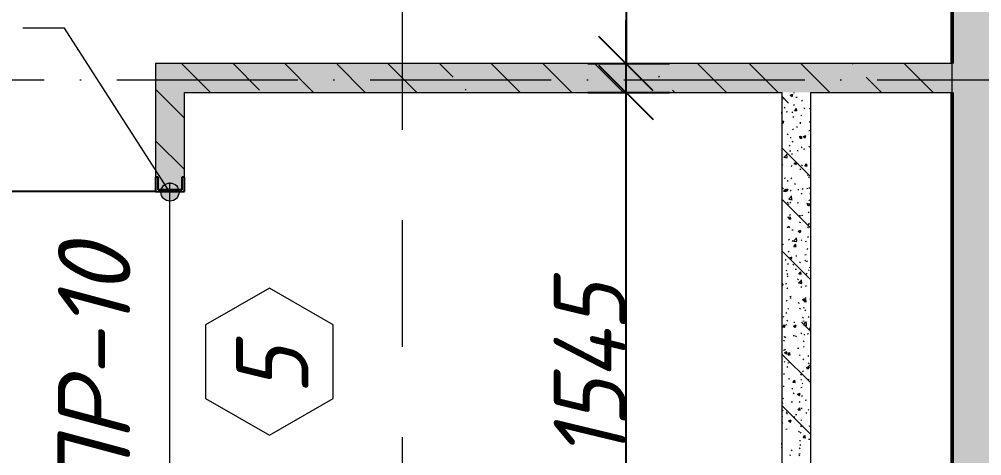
# Model space of a CAD drawing. Header units: millimetres. Extents: x -6064 to 178764, y -5836 to 29924.
# Drawn here: x 86584 to 89242, y 20231 to 21438 of the extents above; entities that cross this region are included whole.
import ezdxf

# ---------------------------------------------------------------- set-up
doc = ezdxf.new("R2010")
doc.units = ezdxf.units.MM
doc.linetypes.add('01 Штриховая _4 мм_', pattern=[600, 350, -250])
doc.linetypes.add('50_200_ШТРИХ_1Т_ш5_п1_п1_', pattern=[700, 500, -100, 0, -100])
doc.layers.add('A-ANNO-DIMS', color=7, linetype='Continuous')
for name, color, linetype, lineweight in [('A-DOOR-IDEN', 7, 'Continuous', 9), ('A-GENM-1', 7, 'Continuous', 25), ('A-GENM-IDEN', 7, 'Continuous', 9), ('A-WALL-3', 7, 'Continuous', 50), ('A-WALL-PATT-1', 7, 'Continuous', 5), ('G-ANNO-SYMB-1', 7, '01 Штриховая _4 мм_', 9), ('Оси-1', 7, '50_200_ШТРИХ_1Т_ш5_п1_п1_', 9)]:
    doc.layers.add(name, color=color, linetype=linetype, lineweight=lineweight)
for name, color, linetype, lineweight, true_color in [('A-WALL-5', 7, 'Continuous', 13, 0x0070df), ('A-WALL-FNSH-4', 7, 'Continuous', 13, 0x0070df), ('A-WALL-PATT-4', 7, 'Continuous', 5, 0x0070df)]:
    doc.layers.add(name, color=color, linetype=linetype, lineweight=lineweight, true_color=true_color)
doc.styles.add('ISOCPEUR_I_2', font='isocpeui.ttf', dxfattribs={"width": 0.9, "height": 200})
doc.styles.add('ISOCPEUR_I_4', font='isocpeui.ttf', dxfattribs={"height": 200})
doc.dimstyles.new('ISO-2_0_0_9К_СРЕДНИЙ', dxfattribs={"dimscale": 304.8, "dimtxt": 199.196235, "dimasz": 0.492126, "dimexe": 0.393701, "dimexo": 0, "dimgap": 0, "dimtad": 1, "dimdec": 0, "dimzin": 0, "dimdsep": 46, "dimtxsty": 'ISOCPEUR_I_2', "dimblk1": 'OBLIQUE', "dimblk2": 'OBLIQUE', "dimsah": 1, "dimcen": 0.09, "dimdle": 0.393701, "dimazin": 0, "dimtfac": 1, "dimtdec": 4, "dimtix": 1, "dimtmove": 1, "dimatfit": 3, "dimfxl": 1, "dimtvp": 1, "dimtolj": 1, "dimtzin": 0, "dimarcsym": 2})
doc.dimstyles.new('ISO-2_0_0_9К_СРЕДНИЙ_2', dxfattribs={"dimscale": 304.8, "dimtxt": 199.196235, "dimasz": 0.492126, "dimexe": 0.393701, "dimexo": 0, "dimgap": 0, "dimtad": 1, "dimdec": 0, "dimzin": 0, "dimdsep": 46, "dimtxsty": 'ISOCPEUR_I_2', "dimblk1": 'OBLIQUE', "dimblk2": 'OBLIQUE', "dimsah": 1, "dimcen": 0.09, "dimdle": 0.393701, "dimazin": 0, "dimtfac": 1, "dimtdec": 4, "dimtix": 1, "dimtmove": 0, "dimatfit": 3, "dimfxl": 1, "dimtvp": 1, "dimtolj": 1, "dimtzin": 0, "dimarcsym": 2})
pattern_1 = [(50, (0, 0), (72.873764, -6.37607), [7.62, -83.82]), (355, (0, 0), (-14.09699, 76.422444), [6.096, -67.056]), (100.451, (6.07, -0.53), (58.776964, 70.04687), [6.476, -71.236]), (46.184, (0, 20.32), (108.43142, -16.81745), [11.43, -125.73]), (96.636, (9.04, 18.92), (94.961, 98.97089), [9.714, -106.854]), (351.184, (0, 20.32), (94.96227, 98.97018), [9.144, -100.584]), (21, (10.16, 15.24), (60.64565, -40.906537), [7.62, -83.82]), (326, (10.16, 15.24), (24.72083, 73.67493), [6.096, -67.056]), (71.451, (15.214, 11.83), (85.36689, 32.768737), [6.476, -71.236]), (37.5, (0, 0), (1.235525, 33.8224325), [3.353, -62.89, 3.353, -64.719, -67.31]), (37.5, (0, 0), (1.235525, 33.8224325), [-134.315, 3.353, -63.957]), (7.5, (0, 0), (26.728146, 40.07255), [3.353, -35.458, 3.353, -61.366, -25.654]), (7.5, (0, 0), (26.728146, 40.07255), [-103.53, 3.353, -22.301]), (327.5, (-22.657, 0), (54.2363175, -2.292117), [3.353, -22.047, 3.353, -75.895, -105.156]), (327.5, (-22.657, 0), (54.2363175, -2.292117), [-104.648, 3.353, -101.803]), (317.5, (-32.817, 0), (59.25158, 10.17014), [3.353, -29.667, 3.353, -49.276, -74.676]), (317.5, (-32.817, 0), (59.25158, 10.17014), [-85.649, 3.353, -71.323])]
pattern_2 = [(135, (0, 0), (-142.5612, -142.5612), []), (135, (142.56, 0), (-142.5612, -142.5612), [252.016, -50.403, 3.353, -47.05])]

# ---------------------------------------------------------------- blocks, each defined once
blk = doc.blocks.new('Фахверк_СКБ_Швеллер - Ф-23_80х3980 h-28566960-АР1_1_Кладочный план 2 этажа')
at = {"layer": 'A-GENM-1'}
for p, q in [((165, 40), (125, 40)), ((125, 40), (125, -40)), ((129.5, 32.6), (165, 32.6)), ((129.5, -32.6), (129.5, 32.6)), ((165, 32.6), (165, 40)), ((125, -40), (165, -40)), ((165, -32.6), (129.5, -32.6)), ((165, -40), (165, -32.6))]:
    blk.add_line(p, q, dxfattribs=at)
blk = doc.blocks.new('_Oblique')
at = {"color": 0, "linetype": 'ByBlock', "lineweight": -2}
blk.add_line((-0.5, -0.5), (0.5, 0.5), dxfattribs=at)
blk = doc.blocks.new('DIMBLOCK367-АР1_1_Кладочный план 2 этажа')
at = {"layer": 'A-ANNO-DIMS', "color": 0, "lineweight": -2, "transparency": 16777216}
for p, q in [((85867.2, 19890.8), (85867.2, 21080.8)), ((86960, 20960.8), (85747.2, 20960.8)), ((86959.1, 20010.8), (85747.2, 20010.8))]:
    blk.add_line(p, q, dxfattribs=at)
at = {"layer": 'Defpoints', "color": 0, "transparency": 16777216}
for p in [(85867.2, 20960.8), (86960, 20960.8), (86959.1, 20010.8)]:
    blk.add_point(p, dxfattribs=at)
at = {"layer": 'A-ANNO-DIMS', "color": 0, "lineweight": -2, "transparency": 16777216, "xscale": 150, "yscale": 150, "zscale": 150}
for p, rotation in [((85867.2, 20960.8), 90), ((85867.2, 20010.8), 270)]:
    blk.add_blockref('_Oblique', p, dxfattribs=dict(at, rotation=rotation))
at = {"layer": 'A-ANNO-DIMS', "color": 0, "transparency": 16777216, "insert": (85767.2, 20485.8), "char_height": 200, "width": 455.087, "attachment_point": 5, "rotation": 90, "style": 'ISOCPEUR_I_2'}
blk.add_mtext('\\A1;950', dxfattribs=at)
blk = doc.blocks.new('DIMBLOCK372-АР1_1_Кладочный план 2 этажа')
at = {"layer": 'A-ANNO-DIMS', "color": 0, "lineweight": -2, "transparency": 16777216}
for p, q in [((88259.9, 19570), (88259.9, 21355)), ((88153.9, 21235), (88379.9, 21235)), ((88153.9, 19690), (88379.9, 19690))]:
    blk.add_line(p, q, dxfattribs=at)
at = {"layer": 'Defpoints', "color": 0, "transparency": 16777216}
for p in [(88153.9, 21235), (88259.9, 21235), (88153.9, 19690)]:
    blk.add_point(p, dxfattribs=at)
at = {"layer": 'A-ANNO-DIMS', "color": 0, "lineweight": -2, "transparency": 16777216, "xscale": 150, "yscale": 150, "zscale": 150}
for p, rotation in [((88259.9, 21235), 90), ((88259.9, 19690), 270)]:
    blk.add_blockref('_Oblique', p, dxfattribs=dict(at, rotation=rotation))
at = {"layer": 'A-ANNO-DIMS', "color": 0, "transparency": 16777216, "insert": (88159.9, 20462.5), "char_height": 200, "width": 579.201, "attachment_point": 5, "rotation": 90, "style": 'ISOCPEUR_I_2'}
blk.add_mtext('\\A1;1545', dxfattribs=at)
blk = doc.blocks.new('DIMBLOCK373-АР1_1_Кладочный план 2 этажа')
at = {"layer": 'A-ANNO-DIMS', "color": 0, "lineweight": -2, "transparency": 16777216}
for p, q in [((88109.9, 21553.5), (88259.9, 21553.5)), ((88259.9, 21553.5), (88259.9, 21315)), ((88259.9, 21115), (88259.9, 21435)), ((88153.9, 21315), (88379.9, 21315)), ((88153.9, 21235), (88379.9, 21235))]:
    blk.add_line(p, q, dxfattribs=at)
at = {"layer": 'Defpoints', "color": 0, "transparency": 16777216}
for p in [(88153.9, 21315), (88259.9, 21315), (88153.9, 21235)]:
    blk.add_point(p, dxfattribs=at)
at = {"layer": 'A-ANNO-DIMS', "color": 0, "lineweight": -2, "transparency": 16777216, "xscale": 150, "yscale": 150, "zscale": 150}
for p, rotation in [((88259.9, 21315), 90), ((88259.9, 21235), 270)]:
    blk.add_blockref('_Oblique', p, dxfattribs=dict(at, rotation=rotation))
at = {"layer": 'A-ANNO-DIMS', "color": 0, "transparency": 16777216, "insert": (87854.7, 21535.1), "char_height": 200, "width": 303.391, "attachment_point": 1, "rotation": 90, "line_spacing_factor": 1.149209, "style": 'ISOCPEUR_I_2'}
blk.add_mtext('\\A1;80', dxfattribs=at)
blk = doc.blocks.new('AAR_СКБ_Марка_Двери_Перемычка и проем - Марка перемычки и проема-25306769-АР1_1_Кладочный план 2 этажа')
at = {"layer": 'A-DOOR-IDEN'}
for p, q in [((-5, 0), (5, 0)), ((-0.968, -0.984), (-1.986, -2.747)), ((1.067, -0.984), (-0.968, -0.984)), ((2.085, -2.747), (1.067, -0.984)), ((-1.986, -2.747), (-0.968, -4.509)), ((1.067, -4.509), (2.085, -2.747)), ((-0.968, -4.509), (1.067, -4.509))]:
    blk.add_line(p, q, dxfattribs=at)

msp = doc.modelspace()

# ---------------------------------------------------------------- hatches: boundary and pattern name
at = {"layer": 'A-GENM-IDEN'}
h = msp.add_hatch(color=256, dxfattribs=at)
edge = h.paths.add_edge_path(flags=0)
edge.add_arc((87000, 20959.7), 25, 0, 360)
at = {"layer": 'A-WALL-PATT-1'}
h = msp.add_hatch(dxfattribs=at)
h.set_pattern_fill('FP_7', color=256, style=0, pattern_type=2)
h.set_pattern_definition([(45, (0, 0), (-57.024626, 57.024626), []), (45, (57.025, 0), (-57.024626, 57.024626), [100.806, -20.161, 3.353, -16.808])])
h.paths.add_polyline_path([(89160, 17270), (89410, 17270), (89410, 27100), (89160, 27100), (89160, 19379.7)], flags=0)
at = {"layer": 'A-WALL-PATT-4'}
h = msp.add_hatch(dxfattribs=at)
h.set_pattern_fill('FP_25', color=256, style=0, pattern_type=2)
h.set_pattern_definition(pattern_1)
h.paths.add_polyline_path([(88770, 21235), (89160, 21235), (89160, 21315), (86960, 21315), (86960, 21235), (88690, 21235)], flags=0)
h = msp.add_hatch(dxfattribs=at)
h.set_pattern_fill('FP_26', color=256, style=0, pattern_type=2)
h.set_pattern_definition(pattern_2)
h.paths.add_polyline_path([(88770, 21235), (89160, 21235), (89160, 21315), (86960, 21315), (86960, 21235), (88690, 21235)], flags=0)
h = msp.add_hatch(dxfattribs=at)
h.set_pattern_fill('FP_25', color=256, style=0, pattern_type=2)
h.set_pattern_definition(pattern_1)
h.paths.add_polyline_path([(86960, 17270), (87040, 17270), (87040, 18440.4), (87032.6, 18440.4), (87032.6, 18475.9), (86967.4, 18475.9), (86967.4, 18440.4), (86960, 18440.4)], flags=0)
h.paths.add_polyline_path([(86967.4, 19430.4), (87032.6, 19430.4), (87032.6, 19465.9), (87040, 19465.9), (87040, 19970.8), (87032.6, 19970.8), (87032.6, 20006.3), (86967.4, 20006.3), (86967.4, 19970.8), (86960, 19970.8), (86960, 19465.9), (86967.4, 19465.9), (86967.4, 19447)], flags=0)
h.paths.add_polyline_path([(87040, 20960.8), (87039.9, 20961.3), (87032.6, 20960.8)], flags=0)
h.paths.add_polyline_path([(86967.4, 20965.8), (87032.6, 20965.8), (87032.6, 21001.3), (87040, 21001.3), (87040, 21235), (86960, 21235), (86960, 21001.3), (86967.4, 21001.3)], flags=0)
h = msp.add_hatch(dxfattribs=at)
h.set_pattern_fill('FP_26', color=256, style=0, pattern_type=2)
h.set_pattern_definition(pattern_2)
h.paths.add_polyline_path([(86960, 17270), (87040, 17270), (87040, 18440.4), (87032.6, 18440.4), (87032.6, 18475.9), (86967.4, 18475.9), (86967.4, 18440.4), (86960, 18440.4)], flags=0)
h.paths.add_polyline_path([(86967.4, 19430.4), (87032.6, 19430.4), (87032.6, 19465.9), (87040, 19465.9), (87040, 19970.8), (87032.6, 19970.8), (87032.6, 20006.3), (86967.4, 20006.3), (86967.4, 19970.8), (86960, 19970.8), (86960, 19465.9), (86967.4, 19465.9), (86967.4, 19447)], flags=0)
h.paths.add_polyline_path([(87040, 20960.8), (87039.9, 20961.3), (87032.6, 20960.8)], flags=0)
h.paths.add_polyline_path([(86967.4, 20965.8), (87032.6, 20965.8), (87032.6, 21001.3), (87040, 21001.3), (87040, 21235), (86960, 21235), (86960, 21001.3), (86967.4, 21001.3)], flags=0)

# ---------------------------------------------------------------- linework, layer by layer
at = {"color": 6, "lineweight": 60}
msp.add_circle((90529.4, 19519.4), 1369.4, dxfattribs=at)
at = {"layer": 'A-GENM-IDEN'}
for p, q in [((86709.1, 21413), (86593.9, 21413)), ((87000, 20959.7), (86709.1, 21413))]:
    msp.add_line(p, q, dxfattribs=at)
msp.add_circle((87000, 20959.7), 25, dxfattribs=at)
at = {"layer": 'A-WALL-3'}
for p, q in [((89160, 23430), (89160, 21315)), ((89160, 21235), (89160, 17270))]:
    msp.add_line(p, q, dxfattribs=at)
at = {"layer": 'A-WALL-5'}
msp.add_line((89160, 21235), (89160, 21315), dxfattribs=at)
at = {"layer": 'A-WALL-FNSH-4'}
for p, q in [((89160, 21315), (86960, 21315)), ((86960, 21315), (86960, 21001.3)), ((87040, 21235), (88690, 21235)), ((87040, 21001.3), (87040, 21235)), ((88690, 21235), (88690, 19690)), ((88770, 21235), (89160, 21235)), ((88770, 17270), (88770, 21235)), ((86960, 20960.8), (87040, 20960.8))]:
    msp.add_line(p, q, dxfattribs=at)
at = {"layer": 'A-WALL-FNSH-4', "linetype": 'Continuous'}
for p, q in [((88708.8, 21205.9), (88690, 21224.7)), ((88690.3, 21216.8), (88693.7, 21217.3)), ((88713.1, 21227.9), (88720.2, 21230.6)), ((88713.1, 21227.7), (88718.2, 21224.3)), ((88718.4, 21224.1), (88720.5, 21230.3)), ((88723.3, 21233.8), (88724.9, 21235)), ((88728.8, 21221.9), (88732.1, 21222.3)), ((88744, 21213.6), (88746.5, 21211.3)), ((88696.2, 21194.7), (88699, 21192.9)), ((88722, 21199.9), (88724.7, 21202)), ((88725.5, 21185), (88730.4, 21190.9)), ((88731.5, 21184.6), (88730.3, 21190.9)), ((88750.5, 21192.4), (88753.3, 21190.6)), ((88766.2, 21190.3), (88769.6, 21190.7)), ((88691.1, 21170.9), (88690, 21180.3)), ((88690, 21179.5), (88690.1, 21179.6)), ((88690, 21170.4), (88691.4, 21170.2)), ((88702.1, 21181.8), (88705.4, 21182.3)), ((88717.6, 21181.1), (88720.5, 21179.3)), ((88720.8, 21166.1), (88723.5, 21168.2)), ((88725.4, 21185.3), (88731.5, 21184.8)), ((88744.5, 21170.2), (88742.1, 21172.6)), ((88690, 21154.8), (88695.5, 21156.9)), ((88690, 21152.9), (88693.5, 21150.6)), ((88693.7, 21150.5), (88695.8, 21156.6)), ((88719.6, 21132.3), (88722.2, 21134.3)), ((88730.2, 21140.8), (88733.1, 21139)), ((88739.5, 21150.2), (88742.8, 21150.6)), ((88739.8, 21153), (88742.3, 21150.7)), ((88765, 21153.5), (88768.3, 21154)), ((88704.9, 21120.5), (88707.4, 21118.2)), ((88712.8, 21110.1), (88716.1, 21110.6)), ((88738.2, 21113.5), (88741.5, 21113.9)), ((88739.5, 21108.9), (88745.6, 21108.4)), ((88739.6, 21108.6), (88744.5, 21114.5)), ((88745.6, 21108.1), (88744.4, 21114.5)), ((88749, 21113.3), (88756.2, 21116)), ((88749.1, 21113.1), (88754.1, 21109.7)), ((88754.3, 21109.6), (88756.4, 21115.7)), ((88764.2, 21130.7), (88766.6, 21128.4)), ((88770, 21002.1), (88690, 21082.1)), ((88710.5, 21088.9), (88713.3, 21087.1)), ((88718.3, 21098.5), (88721, 21100.5)), ((88743.7, 21084.9), (88746.2, 21082.7)), ((88764.7, 21086.6), (88767.5, 21084.8)), ((88695.7, 21055.6), (88703.6, 21063.8)), ((88695.9, 21055.8), (88704.9, 21054.4)), ((88704.6, 21055.1), (88703.4, 21064.8)), ((88711.5, 21073.4), (88714.8, 21073.8)), ((88717.1, 21064.6), (88719.7, 21066.7)), ((88731.9, 21075.2), (88734.7, 21073.4)), ((88750, 21078.5), (88753.3, 21078.9)), ((88769.2, 21071.8), (88770, 21072.4)), ((88690.2, 21037.2), (88693.1, 21035.4)), ((88715.8, 21030.8), (88718.5, 21032.9)), ((88723.2, 21038.4), (88726.6, 21038.8)), ((88724.3, 21039.6), (88731.4, 21042.3)), ((88724.3, 21039.4), (88729.4, 21036)), ((88729.6, 21035.9), (88731.7, 21042)), ((88744.5, 21034.9), (88747.3, 21033.1)), ((88753.6, 21032.5), (88759.7, 21032)), ((88753.7, 21032.2), (88758.5, 21038)), ((88759.7, 21031.7), (88758.5, 21038.1)), ((88768, 21038), (88770, 21039.5)), ((88739.5, 21024.3), (88742, 21022)), ((88760.7, 21006.8), (88764, 21007.2)), ((88763.9, 21002), (88766.3, 20999.7)), ((88766.8, 21004.2), (88769.4, 21006.2)), ((88696.5, 20998.3), (88699.8, 20998.8)), ((88704.6, 20991.8), (88707.1, 20989.6)), ((88714.6, 20997), (88717.3, 20999)), ((88724.7, 20983), (88727.5, 20981.2)), ((88691.9, 20971.7), (88694.7, 20969.9)), ((88694.8, 20962.5), (88700.9, 20961.9)), ((88694.9, 20962.1), (88699.8, 20968)), ((88699.6, 20965.9), (88706.7, 20968.7)), ((88699.6, 20965.8), (88704.7, 20962.3)), ((88700.9, 20961.7), (88699.7, 20968)), ((88704.9, 20962.2), (88707, 20968.3)), ((88709.1, 20939.8), (88717, 20948)), ((88713.4, 20963.2), (88716, 20965.2)), ((88718, 20939.3), (88716.9, 20949)), ((88734, 20966.7), (88737.3, 20967.1)), ((88743.4, 20956.3), (88745.9, 20954)), ((88746.1, 20969.4), (88748.9, 20967.6)), ((88759.4, 20970), (88762.7, 20970.5)), ((88765.5, 20970.3), (88768.2, 20972.4)), ((88767.7, 20955.8), (88770, 20958.5)), ((88767.7, 20956.1), (88770, 20955.9)), ((88770, 20859.6), (88690, 20939.6)), ((88704.5, 20931.4), (88707.3, 20929.6)), ((88707.2, 20926.6), (88710.6, 20927.1)), ((88709.3, 20940), (88718.4, 20938.6)), ((88712.1, 20929.4), (88714.8, 20931.4)), ((88732.7, 20930), (88736, 20930.4)), ((88758.7, 20929.1), (88761.5, 20927.3)), ((88760.3, 20925), (88767.4, 20927.8)), ((88760.3, 20924.8), (88765.3, 20921.4)), ((88764.3, 20936.5), (88767, 20938.6)), ((88765.5, 20921.3), (88767.6, 20927.4)), ((88710.9, 20895.5), (88713.6, 20897.6)), ((88739.2, 20895.7), (88741.7, 20893.4)), ((88744.4, 20895), (88747.7, 20895.4)), ((88763.1, 20902.7), (88765.7, 20904.7)), ((88705.9, 20889.9), (88709.3, 20890.3)), ((88708.9, 20886), (88715, 20885.5)), ((88709, 20885.7), (88713.9, 20891.6)), ((88715, 20885.2), (88713.8, 20891.6)), ((88738.9, 20877.2), (88741.8, 20875.4)), ((88761.8, 20868.9), (88764.5, 20870.9)), ((88763.6, 20873.3), (88766, 20871.1)), ((88704.3, 20863.2), (88706.8, 20860.9)), ((88706.1, 20865.8), (88708.9, 20864)), ((88709.7, 20861.7), (88712.3, 20863.8)), ((88717.7, 20854.9), (88721, 20855.3)), ((88735.5, 20851.4), (88742.6, 20854.1)), ((88735.5, 20851.2), (88740.6, 20847.8)), ((88740.8, 20847.6), (88742.9, 20853.8)), ((88760.4, 20863.5), (88763.2, 20861.7)), ((88691, 20814.8), (88694.3, 20815.3)), ((88708.4, 20827.9), (88711.1, 20829.9)), ((88718.7, 20825.5), (88721.5, 20823.7)), ((88722.6, 20824), (88730.5, 20832.2)), ((88722.8, 20824.2), (88731.8, 20822.8)), ((88723.1, 20809.3), (88728, 20815.1)), ((88729.1, 20808.8), (88727.9, 20815.2)), ((88731.5, 20823.6), (88730.4, 20833.2)), ((88743.1, 20827.6), (88745.6, 20825.4)), ((88755.1, 20823.3), (88758.4, 20823.7)), ((88760.6, 20835), (88763.3, 20837.1)), ((88770, 20717), (88690, 20797)), ((88707.2, 20794.1), (88709.9, 20796.1)), ((88723, 20809.6), (88729.1, 20809.1)), ((88759.4, 20801.2), (88762, 20803.3)), ((88698.9, 20773.6), (88701.8, 20771.8)), ((88706, 20760.2), (88708.6, 20762.3)), ((88710.8, 20777.7), (88717.9, 20780.4)), ((88710.8, 20777.5), (88715.9, 20774.1)), ((88716.1, 20773.9), (88718.2, 20780.1)), ((88728.4, 20783.2), (88731.7, 20783.6)), ((88738.9, 20767), (88741.4, 20764.7)), ((88753.2, 20771.3), (88756, 20769.5)), ((88753.8, 20786.5), (88757.2, 20787)), ((88758.1, 20767.4), (88760.8, 20769.4)), ((88701.7, 20743.1), (88705, 20743.6)), ((88720.4, 20760), (88723.2, 20758.2)), ((88727.1, 20746.5), (88730.4, 20746.9)), ((88737.2, 20732.9), (88742.1, 20738.7)), ((88743.2, 20732.4), (88742, 20738.8)), ((88756.9, 20733.6), (88759.6, 20735.6)), ((88763.3, 20744.7), (88765.7, 20742.4)), ((88765.6, 20751.5), (88768.9, 20752)), ((88704, 20734.5), (88706.5, 20732.3)), ((88704.7, 20726.4), (88707.4, 20728.5)), ((88733, 20719.7), (88735.8, 20717.9)), ((88736.1, 20708.2), (88744, 20716.5)), ((88736.3, 20708.4), (88745.3, 20707)), ((88737.1, 20733.2), (88743.2, 20732.7)), ((88738.9, 20711.5), (88742.2, 20711.9)), ((88745, 20707.8), (88743.9, 20717.4)), ((88690, 20705.5), (88693.2, 20706.7)), ((88690, 20701.2), (88691.2, 20700.4)), ((88691.4, 20700.3), (88693.4, 20706.4)), ((88700.4, 20706.4), (88703.7, 20706.8)), ((88703.5, 20692.6), (88706.2, 20694.6)), ((88742.8, 20699), (88745.3, 20696.7)), ((88755.7, 20699.8), (88758.3, 20701.8)), ((88702.3, 20658.8), (88704.9, 20660.8)), ((88712.1, 20671.4), (88715.4, 20671.8)), ((88713.2, 20667.8), (88716, 20666)), ((88746.7, 20663.1), (88753.9, 20665.8)), ((88746.8, 20662.9), (88751.8, 20659.5)), ((88751.2, 20656.8), (88757.3, 20656.2)), ((88751.3, 20656.5), (88756.2, 20662.3)), ((88752, 20659.4), (88754.1, 20665.5)), ((88754.4, 20665.9), (88757.1, 20668)), ((88757.3, 20656), (88756.1, 20662.3)), ((88767.4, 20665.5), (88770, 20663.8)), ((88708.8, 20635.6), (88706.4, 20638)), ((88734.6, 20654.1), (88737.4, 20652.3)), ((88738.6, 20638.3), (88741.1, 20636.1)), ((88749.6, 20639.8), (88752.9, 20640.2)), ((88753.2, 20632.1), (88755.8, 20634.2)), ((88693, 20616.1), (88695.8, 20614.3)), ((88701, 20625), (88703.7, 20627)), ((88703.7, 20605.9), (88706.2, 20603.6)), ((88747.2, 20613.8), (88750, 20612)), ((88748.3, 20603), (88751.6, 20603.5)), ((88763, 20616), (88765.4, 20613.8)), ((88692.4, 20586.7), (88698.5, 20586.2)), ((88692.5, 20586.4), (88697.4, 20592.2)), ((88698.5, 20585.9), (88697.3, 20592.3)), ((88699.8, 20591.1), (88702.4, 20593.2)), ((88722, 20589.4), (88729.1, 20592.2)), ((88722, 20589.2), (88727.1, 20585.8)), ((88722.8, 20599.7), (88726.2, 20600.1)), ((88727.3, 20585.7), (88729.4, 20591.8)), ((88770, 20574.5), (88744.5, 20600)), ((88749.5, 20592.4), (88757.4, 20600.7)), ((88749.7, 20592.6), (88758.8, 20591.2)), ((88752, 20598.3), (88754.6, 20600.3)), ((88758.4, 20592), (88757.3, 20601.6)), ((88765.3, 20580.3), (88770, 20579.9)), ((88765.4, 20580), (88770, 20585.6)), ((88694.6, 20550.6), (88697.4, 20548.8)), ((88696.1, 20559.6), (88699.4, 20560.1)), ((88698.6, 20557.3), (88701.2, 20559.4)), ((88721.5, 20563), (88724.9, 20563.4)), ((88727.4, 20561.9), (88730.2, 20560.1)), ((88742.5, 20570.3), (88745, 20568)), ((88750.7, 20564.5), (88753.4, 20566.5)), ((88760, 20568), (88763.3, 20568.5)), ((88694.8, 20522.9), (88698.1, 20523.3)), ((88697.3, 20523.5), (88700, 20525.5)), ((88733.3, 20528), (88736.6, 20528.4)), ((88748.8, 20548.3), (88751.7, 20546.5)), ((88749.5, 20530.6), (88752.1, 20532.7)), ((88770, 20431.9), (88690, 20511.9)), ((88697.3, 20515.7), (88704.4, 20518.5)), ((88697.3, 20515.6), (88702.4, 20512.2)), ((88702.6, 20512), (88704.6, 20518.2)), ((88706.5, 20510.3), (88712.6, 20509.8)), ((88706.6, 20510), (88711.5, 20515.8)), ((88707.2, 20510.3), (88710, 20508.5)), ((88712.6, 20509.5), (88711.4, 20515.9)), ((88738.3, 20509.7), (88740.8, 20507.4)), ((88748.2, 20496.8), (88750.9, 20498.9)), ((88761.4, 20508), (88764.3, 20506.2)), ((88696.1, 20489.7), (88698.7, 20491.7)), ((88703.4, 20477.2), (88705.9, 20475)), ((88706.6, 20487.9), (88709.9, 20488.3)), ((88757.9, 20474.8), (88765.1, 20477.6)), ((88758, 20474.7), (88763, 20471.3)), ((88762.7, 20487.4), (88765.1, 20485.1)), ((88763, 20476.6), (88770, 20483.9)), ((88763.2, 20471.1), (88765.3, 20477.2)), ((88763.2, 20476.8), (88770, 20475.8)), ((88690, 20456.7), (88690.2, 20456.6)), ((88694.8, 20455.8), (88697.5, 20457.9)), ((88708.8, 20444.7), (88711.7, 20442.9)), ((88741.6, 20456.1), (88744.5, 20454.3)), ((88744, 20456.3), (88747.3, 20456.7)), ((88747, 20463), (88749.7, 20465)), ((88769.4, 20459.6), (88770, 20459.7)), ((88693.6, 20422), (88696.3, 20424.1)), ((88717.3, 20416.2), (88720.6, 20416.6)), ((88720.6, 20433.9), (88726.7, 20433.3)), ((88720.7, 20433.6), (88725.6, 20439.4)), ((88726.7, 20433.1), (88725.5, 20439.5)), ((88742.2, 20441.7), (88744.7, 20439.4)), ((88742.7, 20419.5), (88746, 20420)), ((88745.8, 20429.2), (88748.4, 20431.2)), ((88763.1, 20442.4), (88765.9, 20440.6)), ((88692.4, 20388.2), (88695, 20390.2)), ((88721.4, 20404.4), (88724.3, 20402.6)), ((88733.2, 20401.2), (88740.3, 20403.9)), ((88733.2, 20401), (88738.3, 20397.6)), ((88738.5, 20397.4), (88740.6, 20403.6)), ((88744.5, 20395.4), (88747.2, 20397.4)), ((88770, 20289.3), (88690, 20369.3)), ((88690.5, 20376.1), (88693.9, 20376.6)), ((88716, 20379.5), (88719.3, 20379.9)), ((88734.8, 20357.1), (88739.7, 20363)), ((88738, 20381), (88740.5, 20378.8)), ((88740.8, 20356.7), (88739.6, 20363)), ((88743.3, 20361.5), (88746, 20363.6)), ((88754.5, 20384.5), (88757.8, 20385)), ((88690, 20339.5), (88692.6, 20339.8)), ((88691.1, 20354.4), (88693.8, 20356.4)), ((88701.6, 20352.5), (88704.5, 20350.7)), ((88703.1, 20348.6), (88705.6, 20346.3)), ((88723.1, 20338.9), (88725.9, 20337.1)), ((88727.7, 20344.5), (88731.1, 20344.9)), ((88734.7, 20357.4), (88740.8, 20356.9)), ((88755.9, 20350.2), (88758.7, 20348.4)), ((88762.4, 20358.7), (88764.8, 20356.5)), ((88690, 20320.6), (88692.6, 20322.6)), ((88708.5, 20327.5), (88715.6, 20330.2)), ((88708.5, 20327.3), (88713.6, 20323.9)), ((88713.8, 20323.8), (88715.8, 20329.9)), ((88741.9, 20313), (88744.4, 20310.7)), ((88742.1, 20327.7), (88744.7, 20329.7)), ((88765.2, 20312.8), (88768.5, 20313.3)), ((88690, 20287.8), (88691.3, 20288.8)), ((88701, 20304.4), (88704.3, 20304.8)), ((88735.7, 20298.6), (88738.5, 20296.8)), ((88740.8, 20293.9), (88743.5, 20295.9)), ((88748.9, 20280.7), (88753.8, 20286.6)), ((88754.9, 20280.2), (88753.7, 20286.6)), ((88769.1, 20286.6), (88770, 20286.9)), ((88769.2, 20286.4), (88770, 20285.8)), ((88690.4, 20261.4), (88690, 20265.1)), ((88690, 20260.8), (88690.7, 20260.7)), ((88690, 20256.2), (88690.9, 20256.5)), ((88738.4, 20272.8), (88741.8, 20273.2)), ((88739.6, 20260.1), (88742.3, 20262.1)), ((88748.8, 20281), (88754.9, 20280.5)), ((88763.9, 20276.1), (88767.2, 20276.5)), ((88690, 20252.9), (88691.1, 20256.2)), ((88690, 20254.9), (88690.1, 20255)), ((88711.7, 20232.7), (88715, 20233.1)), ((88715.9, 20246.7), (88718.7, 20244.9)), ((88737.1, 20236), (88740.5, 20236.5)), ((88737.3, 20233), (88740.1, 20231.2)), ((88737.7, 20252.4), (88740.2, 20250.1))]:
    msp.add_line(p, q, dxfattribs=at)
at = {"layer": 'G-ANNO-SYMB-1'}
msp.add_line((87642.6, -4667.9), (87642.6, 28387.6), dxfattribs=at)
at = {"layer": 'Оси-1'}
msp.add_line((-4160, 21270), (125951.6, 21270), dxfattribs=at)

# ---------------------------------------------------------------- block references
at = {"layer": 'A-DOOR-IDEN', "xscale": 99.99999999999993, "yscale": 99.99999999999993, "zscale": 99.99999999999993, "rotation": 89.99999999999991}
msp.add_blockref('AAR_СКБ_Марка_Двери_Перемычка и проем - Марка перемычки и проема-25306769-АР1_1_Кладочный план 2 этажа', (87000, 20485.8), dxfattribs=at)
at = {"layer": 'A-GENM-1', "rotation": 90}
msp.add_blockref('Фахверк_СКБ_Швеллер - Ф-23_80х3980 h-28566960-АР1_1_Кладочный план 2 этажа', (87000, 20836.3), dxfattribs=at)

# ---------------------------------------------------------------- texts
at = {"layer": 'A-DOOR-IDEN', "insert": (87182.6, 20399.6), "char_height": 200, "width": 158.734, "attachment_point": 1, "rotation": 90, "style": 'ISOCPEUR_I_2'}
msp.add_mtext('\\fISOCPEUR|b0|i1|c204|p34|;\\W.9;5', dxfattribs=at)
at = {"layer": 'A-GENM-IDEN', "char_height": 200, "attachment_point": 1, "rotation": 90, "style": 'ISOCPEUR_I_4'}
for s, insert, width in [('-10', (86690.7, 20437), 481.012), ('ПР', (86690.7, 20093.1), 416.877)]:
    msp.add_mtext(s, dxfattribs=dict(at, insert=insert, width=width))

# ---------------------------------------------------------------- dimensions: what is measured, and where the dimension line sits
at = {"layer": 'A-ANNO-DIMS'}
dim = msp.add_linear_dim(base=(88259.9, 21315), p1=(88153.9, 21235), p2=(88153.9, 21315), angle=90, dimstyle='ISO-2_0_0_9К_СРЕДНИЙ', override={"dimpost": '<>', "dimfxl": 80}, dxfattribs=at)
dim.commit()
dim.dimension.update_dxf_attribs({"geometry": 'DIMBLOCK373-АР1_1_Кладочный план 2 этажа', "text_midpoint": (88132, 21553.5), "dimtype": 160, "text_rotation": 90})
for base, p1, p2, override, picture, middle in [((88259.9, 21235), (88153.9, 19690), (88153.9, 21235), {"dimpost": '<>', "dimfxl": 1545}, 'DIMBLOCK372-АР1_1_Кладочный план 2 этажа', (88159.9, 20462.5)), ((85867.2, 20960.8), (86959.1, 20010.8), (86960, 20960.8), {"dimpost": '<>', "dimfxl": 950.000383}, 'DIMBLOCK367-АР1_1_Кладочный план 2 этажа', (85767.2, 20485.8))]:
    dim = msp.add_linear_dim(base=base, p1=p1, p2=p2, angle=90, dimstyle='ISO-2_0_0_9К_СРЕДНИЙ_2', override=override, dxfattribs=at)
    dim.commit()
    dim.dimension.update_dxf_attribs({"geometry": picture, "text_midpoint": middle})

doc.saveas('drawing.dxf')
